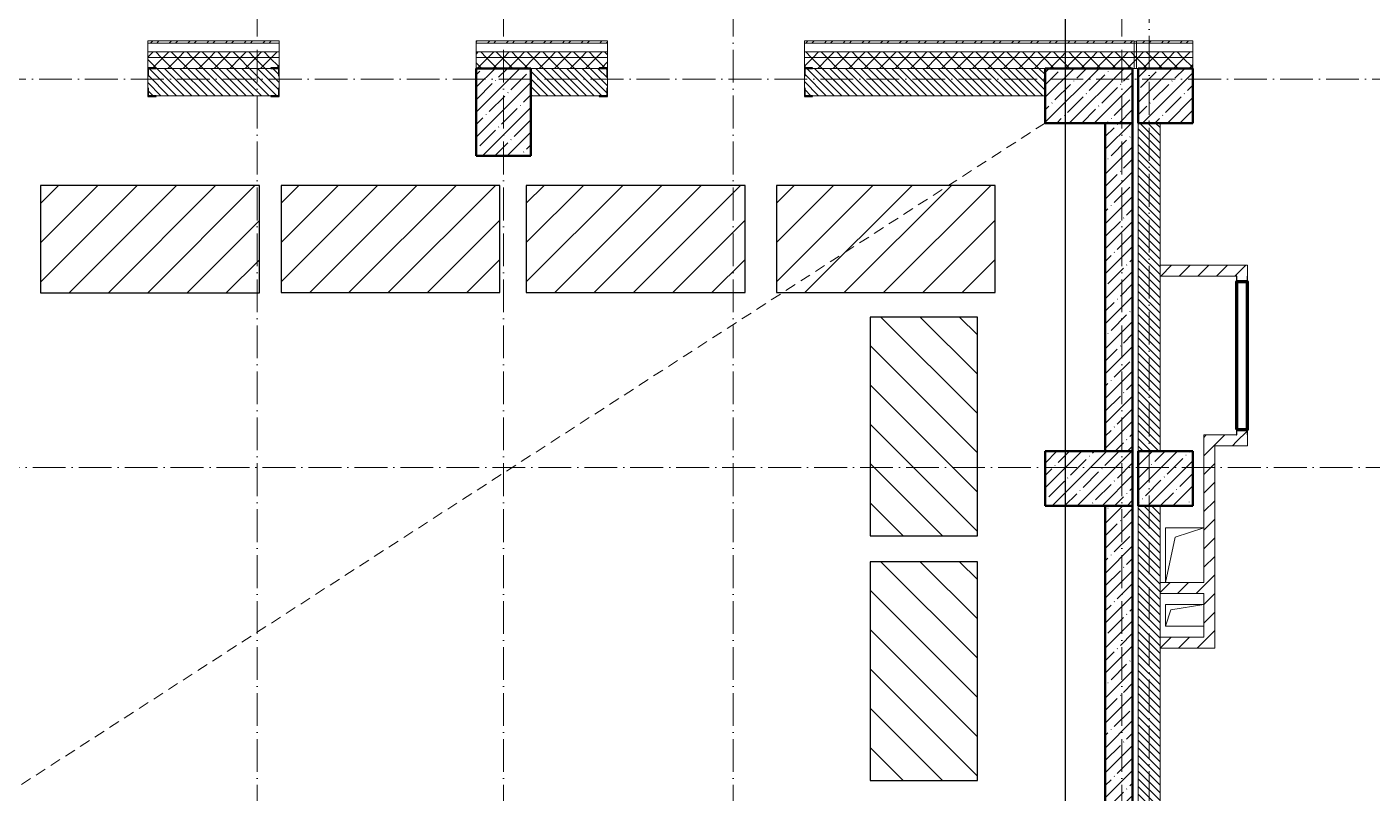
# Model space of a CAD drawing. Header units: millimetres. Extents: x -356862 to 418287, y 0 to 839748.
# Drawn here: x 49003 to 61297, y 538072 to 545076 of the extents above; entities that cross this region are included whole.
import ezdxf

# ---------------------------------------------------------------- set-up
doc = ezdxf.new("R2010")
doc.units = ezdxf.units.MM
doc.linetypes.add('200_ШТРИХ_ш1п0_6_', pattern=[160, 100, -60])
doc.linetypes.add('50_200_ШТРИХ_1Т_ш5_п1_п1_', pattern=[700, 500, -100, 0, -100])
for name, color, linetype, lineweight in [('0) строит. леса', 20, 'Continuous', 30), ('9.7) Заделка 956 шт', 6, 'Continuous', 158), ('A-DETL-____-OTLN-3', 7, '200_ШТРИХ_ш1п0_6_', 9), ('A-FLOR-____-OTLN', 7, 'Continuous', 9), ('A-GENM-____-MCUT', 7, 'Continuous', 25), ('A-GENM-____-OTLN', 7, 'Continuous', 9), ('A-GENM-____-OTLN-1', 7, 'Continuous', 25), ('A-WALL-____-MCUT', 7, 'Continuous', 13), ('A-WALL-____-MCUT-1', 7, 'Continuous', 9), ('A-WALL-____-MCUT-2', 7, 'Continuous', 50), ('A-WALL-____-OTLN', 7, 'Continuous', 9), ('A-WALL-____-PATT-1', 7, 'Continuous', 9), ('A-WALL-FNSH-MCUT-1', 7, 'Continuous', 9), ('S-COLS-____-MCUT', 7, 'Continuous', 50), ('S-COLS-____-OTLN', 7, 'Continuous', 9), ('S-GRID-____-OTLN-1', 7, '50_200_ШТРИХ_1Т_ш5_п1_п1_', 9)]:
    doc.layers.add(name, color=color, linetype=linetype, lineweight=lineweight)
pattern_1 = [(45, (-15591.66, 459015.94), (-70.71068, 70.71068), []), (135, (-15591.66, 459015.94), (-70.71068, -70.71068), [])]
pattern_2 = [(45, (-15591.66, 459015.94), (-114.04925, 114.04925), []), (45, (-15477.61, 459015.94), (-114.04925, 114.04925), [201.612, -40.322, 3.353, -36.97])]
pattern_3 = [(45, (-15591.66, 459015.94), (-85.53659, 85.53659), []), (45, (-15534.64, 459015.94), (-85.53659, 85.53659), [])]
pattern_4 = [(135, (-15591.663, 459015.94), (-35.35534, -35.35534), [])]
pattern_5 = [(45, (-15591.66, 459015.94), (-84.85281, 84.85281), [])]

# ---------------------------------------------------------------- blocks, each defined once
blk = doc.blocks.new('BSC_Колонна _Прямоугольная - 500х800-V80-АР1_План отверстий 2 этажа в осях 1-64_Ю-ЯЯ')
at = {"layer": 'S-COLS-____-OTLN'}
h = blk.add_hatch(dxfattribs=at)
h.set_pattern_fill('FP_93', color=256, style=0, pattern_type=2)
h.set_pattern_definition([(225, (68950, 85281.04), (114.04925, -114.04925), []), (225, (68835.95, 85281.04), (114.04925, -114.04925), [201.613, -40.323, 3.353, -36.97])])
h.paths.add_polyline_path([(250, 400), (-250, 400), (-250, -400), (250, -400)], flags=0)
at = {"layer": 'S-COLS-____-MCUT'}
for p, q in [((250, 400), (-250, 400)), ((-250, 400), (-250, -400)), ((250, -400), (250, 400)), ((-250, -400), (250, -400))]:
    blk.add_line(p, q, dxfattribs=at)
blk = doc.blocks.new('BSC_Колонна _Прямоугольная - 500х800-V81-АР1_План отверстий 2 этажа в осях 1-64_Ю-ЯЯ')
at = {"layer": 'S-COLS-____-OTLN'}
h = blk.add_hatch(dxfattribs=at)
h.set_pattern_fill('FP_94', color=256, style=0, pattern_type=2)
h.set_pattern_definition([(315, (-85431.04, 74300), (114.04925, 114.04925), []), (315, (-85431.04, 74185.95), (114.04925, 114.04925), [201.613, -40.323, 3.353, -36.97])])
h.paths.add_polyline_path([(-250, 400), (-250, -400), (250, -400), (250, 400)], flags=0)
at = {"layer": 'S-COLS-____-MCUT'}
for p, q in [((250, 400), (-250, 400)), ((-250, 400), (-250, -400)), ((250, -400), (250, 400)), ((-250, -400), (250, -400))]:
    blk.add_line(p, q, dxfattribs=at)
blk = doc.blocks.new('BSC_Колонна _Прямоугольная - 500х800-V82-АР1_План отверстий 2 этажа в осях 1-64_Ю-ЯЯ')
at = {"layer": 'S-COLS-____-OTLN'}
h = blk.add_hatch(dxfattribs=at)
h.set_pattern_fill('FP_95', color=256, style=0, pattern_type=2)
h.set_pattern_definition([(315, (-81931.04, 74300), (114.04925, 114.04925), []), (315, (-81931.04, 74185.95), (114.04925, 114.04925), [201.613, -40.323, 3.353, -36.97])])
h.paths.add_polyline_path([(-250, 400), (-250, -400), (250, -400), (250, 400)], flags=0)
at = {"layer": 'S-COLS-____-MCUT'}
for p, q in [((250, 400), (-250, 400)), ((-250, 400), (-250, -400)), ((250, -400), (250, 400)), ((-250, -400), (250, -400))]:
    blk.add_line(p, q, dxfattribs=at)
blk = doc.blocks.new('BSC_Колонна _Прямоугольная - 500х500-V92-АР1_План отверстий 2 этажа в осях 1-64_Ю-ЯЯ')
at = {"layer": 'S-COLS-____-OTLN'}
h = blk.add_hatch(dxfattribs=at)
h.set_pattern_fill('FP_105', color=256, style=0, pattern_type=2)
h.set_pattern_definition([(45, (-75000, -85431.04), (-114.04925, 114.04925), []), (45, (-74885.95, -85431.04), (-114.04925, 114.04925), [201.613, -40.323, 3.353, -36.97])])
h.paths.add_polyline_path([(-250, -250), (250, -250), (250, 250), (-250, 250)], flags=0)
at = {"layer": 'S-COLS-____-MCUT'}
for p, q in [((250, 250), (-250, 250)), ((-250, 250), (-250, -250)), ((250, -250), (250, 250)), ((-250, -250), (250, -250))]:
    blk.add_line(p, q, dxfattribs=at)
blk = doc.blocks.new('Фахверк_СКБ_Уголок - 250_2700-27497298-АР1_План отверстий 2 этажа в осях 1-64_Ю-ЯЯ')
at = {"layer": 'A-GENM-____-MCUT'}
for p, q in [((200, 181), (125, 181)), ((125, 181), (125, 106)), ((131, 106), (131, 175)), ((131, 175), (200, 175)), ((200, 175), (200, 181)), ((125, 106), (131, 106)), ((131, -6), (125, -6)), ((125, -6), (125, -81)), ((125, -81), (200, -81)), ((131, -75), (131, -6)), ((200, -75), (131, -75)), ((200, -81), (200, -75))]:
    blk.add_line(p, q, dxfattribs=at)
blk = doc.blocks.new('AR_Отверстие прямоугольное _в плите_ - AR_Отверстие прямоугольное _в плите_-V179-АР1_План отверстий 2 этажа в осях 1-64_Ю-ЯЯ')
at = {"layer": 'A-GENM-____-OTLN'}
for p, q in [((175, 250), (-175, 250)), ((-175, 250), (-175, -250)), ((-87, 163), (175, 250)), ((-175, -250), (-87, 163))]:
    blk.add_line(p, q, dxfattribs=at)
blk = doc.blocks.new('AR_Отверстие прямоугольное _в плите_ - AR_Отверстие прямоугольное _в плите_-30552592-АР1_План отверстий 2 этажа в осях 1-64_Ю-ЯЯ')
at = {"layer": 'A-GENM-____-OTLN'}
for p, q in [((175, 100), (-175, 100)), ((-175, 100), (-175, -100)), ((-175, -100), (-125, 50)), ((-125, 50), (175, 100)), ((-175, -100), (175, -100))]:
    blk.add_line(p, q, dxfattribs=at)
blk = doc.blocks.new('Стены 2 - Стены 4-31194547-АР1_План отверстий 2 этажа в осях 1-64_Ю-ЯЯ')
at = {"layer": 'A-WALL-____-MCUT'}
for p, q in [((-1799, 41030), (-1799, 41010)), ((-1549, 41030), (-1799, 41030)), ((-1799, 41010), (-1549, 41010)), ((-1549, 41010), (-1549, 41030))]:
    blk.add_line(p, q, dxfattribs=at)
blk = doc.blocks.new('154_Фахверк_СКБ_Швеллер - Тип_100_3960-28318856-АР1_План отверстий 2 этажа в осях 1-64_Ю-ЯЯ')
at = {"layer": 'A-GENM-____-MCUT'}
for p, q in [((175, 50), (125, 50)), ((125, 50), (125, -50)), ((128, 47), (175, 47)), ((128, -47), (128, 47)), ((175, 47), (175, 50)), ((125, -50), (175, -50)), ((175, -47), (128, -47)), ((175, -50), (175, -47))]:
    blk.add_line(p, q, dxfattribs=at)
blk = doc.blocks.new('2этаж')
at = {"layer": 'S-GRID-____-OTLN-1', "color": 251, "ltscale": 0.6, "true_color": 0x636466}
for p, q in [((51108.3, 549908.8), (51108.3, 511907.5)), ((53358.3, 549908.8), (53358.3, 511907.5)), ((55458.3, 549908.8), (55458.3, 498997)), ((59008.3, 549908.8), (59008.3, 498997)), ((59258.3, 549613.9), (59258.3, 499306.9)), ((88482.7, 544597), (-20260.4, 544597)), ((-20260.4, 541047), (88482.7, 541047))]:
    blk.add_line(p, q, dxfattribs=at)

msp = doc.modelspace()

# ---------------------------------------------------------------- hatches: boundary and pattern name
at = {"layer": '0) строит. леса'}
h = msp.add_hatch(dxfattribs=at)
h.set_pattern_fill('ANSI31', color=256, scale=80)
h.set_pattern_definition([(45, (49567.6, 688664.03), (-179.60512, 179.60512), [])])
h.paths.add_polyline_path([(49127.3647, 542645.5283), (51127.3647, 542645.5283), (51127.3647, 543625.5283), (49127.3647, 543625.5283)])
h = msp.add_hatch(dxfattribs=at)
h.set_pattern_fill('ANSI31', color=256, scale=80)
h.set_pattern_definition([(45, (51766.15, 688665.35), (-179.60512, 179.60512), [])])
h.paths.add_polyline_path([(51325.9223, 542646.8506), (53325.9223, 542646.8506), (53325.9223, 543626.8506), (51325.9223, 543626.8506)])
h = msp.add_hatch(dxfattribs=at)
h.set_pattern_fill('ANSI31', color=256, scale=80)
h.set_pattern_definition([(45, (54006, 688665.35), (-179.60512, 179.60512), [])])
h.paths.add_polyline_path([(53565.7829, 542646.8506), (55565.7829, 542646.8506), (55565.7829, 543626.8506), (53565.7829, 543626.8506)])
h = msp.add_hatch(dxfattribs=at)
h.set_pattern_fill('ANSI31', color=256, scale=80)
h.set_pattern_definition([(45, (56292.56, 688665.35), (-179.60512, 179.60512), [])])
h.paths.add_polyline_path([(55852.3277, 542646.8506), (57852.3277, 542646.8506), (57852.3277, 543626.8506), (55852.3277, 543626.8506)])
h = msp.add_hatch(dxfattribs=at)
h.set_pattern_fill('ANSI31', color=256, scale=80, angle=-90)
h.set_pattern_definition([(315, (202727.37, 541982.7), (179.60512, 179.60512), [])])
h.paths.add_polyline_path([(56708.875, 542422.9298), (56708.875, 540422.9298), (57688.875, 540422.9298), (57688.875, 542422.9298)])
h = msp.add_hatch(dxfattribs=at)
h.set_pattern_fill('ANSI31', color=256, scale=80, angle=-90)
h.set_pattern_definition([(315, (202727.37, 539746.5), (179.60512, 179.60512), [])])
h.paths.add_polyline_path([(56708.875, 540186.7271), (56708.875, 538186.7271), (57688.875, 538186.7271), (57688.875, 540186.7271)])
at = {"layer": 'A-WALL-____-PATT-1'}
h = msp.add_hatch(dxfattribs=at)
h.set_pattern_fill('FP_3', color=256, style=0, pattern_type=2)
h.set_pattern_definition(pattern_3)
h.paths.add_polyline_path([(59123.3366, 544926.983), (59123.3366, 544946.983), (56108.3366, 544946.983), (56108.3366, 544926.983), (58628.1836, 544926.983)], flags=0)
h.paths.add_polyline_path([(54308.3366, 544926.983), (54308.3366, 544946.983), (53108.3366, 544946.983), (53108.3366, 544926.983)], flags=0)
h.paths.add_polyline_path([(51308.3366, 544926.983), (51308.3366, 544946.983), (50108.3366, 544946.983), (50108.3366, 544926.983)], flags=0)
h.paths.add_polyline_path([(48308.3366, 544926.983), (48308.3366, 544946.983), (47058.3366, 544946.983), (47058.3366, 544926.983), (48023.1796, 544926.983)], flags=0)
h.paths.add_polyline_path([(45258.3366, 544926.983), (45258.3366, 544946.983), (44058.3366, 544946.983), (44058.3366, 544926.983), (44488.1782, 544926.983)], flags=0)
h.paths.add_polyline_path([(41836.9272, 544926.983), (42258.3366, 544926.983), (42258.3366, 544946.983), (41058.3366, 544946.983), (41058.3366, 544926.983)], flags=0)
h.paths.add_polyline_path([(36258.3366, 544926.983), (36258.3366, 544946.983), (34593.3366, 544946.983), (34593.3366, 544926.983), (35650.6749, 544926.983)], flags=0)
h.paths.add_polyline_path([(39258.3366, 544926.983), (39258.3366, 544946.983), (38058.3366, 544946.983), (38058.3366, 544926.983)], flags=0)
h = msp.add_hatch(dxfattribs=at)
h.set_pattern_fill('FP_3', color=256, style=0, pattern_type=2)
h.set_pattern_definition(pattern_3)
h.paths.add_polyline_path([(71000.6882, 544926.983), (71358.3366, 544926.983), (71358.3366, 544946.983), (70233.3366, 544946.983), (70233.3366, 544926.983)], flags=0)
h.paths.add_polyline_path([(73418.3366, 544926.983), (73418.3366, 544946.983), (73158.3366, 544946.983), (73158.3366, 544926.983)], flags=0)
h.paths.add_polyline_path([(68433.3366, 544926.983), (68433.3366, 544946.983), (67308.3366, 544946.983), (67308.3366, 544926.983), (68349.4372, 544926.983)], flags=0)
h.paths.add_polyline_path([(62658.3366, 544926.983), (62658.3366, 544946.983), (61458.3366, 544946.983), (61458.3366, 544926.983), (62163.1849, 544926.983)], flags=0)
h.paths.add_polyline_path([(59143.3366, 544926.983), (59658.3366, 544926.983), (59658.3366, 544946.983), (59143.3366, 544946.983)], flags=0)
h = msp.add_hatch(dxfattribs=at)
h.set_pattern_fill('FP_1', color=256, style=0, pattern_type=2)
h.set_pattern_definition(pattern_1)
h.paths.add_polyline_path([(85758.3366, 544796.983), (85808.3366, 544796.983), (85808.3366, 544846.983), (78908.3366, 544846.983), (78908.3366, 544796.983), (83373.1929, 544796.983)], flags=0)
h.paths.add_polyline_path([(73651.9392, 544796.983), (74358.3366, 544796.983), (74358.3366, 544846.983), (73158.3366, 544846.983), (73158.3366, 544796.983)], flags=0)
h.paths.add_polyline_path([(76158.3366, 544796.983), (77908.3366, 544796.983), (77908.3366, 544846.983), (76158.3366, 544846.983)], flags=0)
h.paths.add_polyline_path([(71358.3366, 544796.983), (71358.3366, 544846.983), (70233.3366, 544846.983), (70233.3366, 544796.983), (71000.6882, 544796.983)], flags=0)
h.paths.add_polyline_path([(68433.3366, 544796.983), (68433.3366, 544846.983), (67308.3366, 544846.983), (67308.3366, 544796.983), (68349.4372, 544796.983)], flags=0)
h.paths.add_polyline_path([(61458.3366, 544796.983), (62658.3366, 544796.983), (62658.3366, 544846.983), (61458.3366, 544846.983)], flags=0)
h.paths.add_polyline_path([(59658.3366, 544796.983), (59658.3366, 544846.983), (56108.3366, 544846.983), (56108.3366, 544796.983), (58628.1836, 544796.983)], flags=0)
h.paths.add_polyline_path([(54308.3366, 544796.983), (54308.3366, 544846.983), (53108.3366, 544846.983), (53108.3366, 544796.983)], flags=0)
h.paths.add_polyline_path([(51308.3366, 544796.983), (51308.3366, 544846.983), (50108.3366, 544846.983), (50108.3366, 544796.983)], flags=0)
h.paths.add_polyline_path([(48308.3366, 544796.983), (48308.3366, 544846.983), (47058.3366, 544846.983), (47058.3366, 544796.983), (48023.1796, 544796.983)], flags=0)
h.paths.add_polyline_path([(44488.1782, 544796.983), (45258.3366, 544796.983), (45258.3366, 544846.983), (44058.3366, 544846.983), (44058.3366, 544796.983)], flags=0)
h.paths.add_polyline_path([(42258.3366, 544796.983), (42258.3366, 544846.983), (41058.3366, 544846.983), (41058.3366, 544796.983), (41836.9272, 544796.983)], flags=0)
h.paths.add_polyline_path([(39258.3366, 544796.983), (39258.3366, 544846.983), (38058.3366, 544846.983), (38058.3366, 544796.983)], flags=0)
h.paths.add_polyline_path([(35650.6749, 544796.983), (36258.3366, 544796.983), (36258.3366, 544846.983), (34608.3366, 544846.983), (34608.3366, 544796.983), (34766.9245, 544796.983)], flags=0)
h = msp.add_hatch(dxfattribs=at)
h.set_pattern_fill('FP_1', color=256, style=0, pattern_type=2)
h.set_pattern_definition(pattern_1)
h.paths.add_polyline_path([(85658.3366, 544696.983), (85758.3366, 544696.983), (85758.3366, 544796.983), (78908.3366, 544796.983), (78908.3366, 544696.983), (83373.1929, 544696.983)], flags=0)
h.paths.add_polyline_path([(77408.3366, 544696.983), (77908.3366, 544696.983), (77908.3366, 544796.983), (76158.3366, 544796.983), (76158.3366, 544702.983), (76233.3366, 544702.983), (76233.3366, 544696.983), (76303.1902, 544696.983)], flags=0)
h.paths.add_polyline_path([(73651.9392, 544696.983), (74283.3366, 544696.983), (74283.3366, 544702.983), (74358.3366, 544702.983), (74358.3366, 544796.983), (73158.3366, 544796.983), (73158.3366, 544696.983)], flags=0)
h.paths.add_polyline_path([(71000.6882, 544696.983), (71283.3366, 544696.983), (71283.3366, 544702.983), (71358.3366, 544702.983), (71358.3366, 544796.983), (70233.3366, 544796.983), (70233.3366, 544702.983), (70308.3366, 544702.983), (70308.3366, 544696.983)], flags=0)
h.paths.add_polyline_path([(68349.4372, 544696.983), (68358.3366, 544696.983), (68358.3366, 544702.983), (68433.3366, 544702.983), (68433.3366, 544796.983), (67308.3366, 544796.983), (67308.3366, 544696.983), (67808.3366, 544696.983)], flags=0)
h.paths.add_polyline_path([(61908.3366, 544696.983), (62583.3366, 544696.983), (62583.3366, 544702.983), (62658.3366, 544702.983), (62658.3366, 544796.983), (61458.3366, 544796.983), (61458.3366, 544702.983), (61533.3366, 544702.983), (61533.3366, 544696.983)], flags=0)
h.paths.add_polyline_path([(59658.3366, 544696.983), (59658.3366, 544796.983), (56108.3366, 544796.983), (56108.3366, 544702.983), (56183.3366, 544702.983), (56183.3366, 544696.983), (59158.3366, 544696.983)], flags=0)
h.paths.add_polyline_path([(53108.3366, 544696.983), (54233.3366, 544696.983), (54233.3366, 544702.983), (54308.3366, 544702.983), (54308.3366, 544796.983), (53108.3366, 544796.983)], flags=0)
h.paths.add_polyline_path([(50183.3366, 544696.983), (51233.3366, 544696.983), (51233.3366, 544702.983), (51308.3366, 544702.983), (51308.3366, 544796.983), (50108.3366, 544796.983), (50108.3366, 544702.983), (50183.3366, 544702.983)], flags=0)
h.paths.add_polyline_path([(48233.3366, 544696.983), (48233.3366, 544702.983), (48308.3366, 544702.983), (48308.3366, 544796.983), (47058.3366, 544796.983), (47058.3366, 544702.983), (47133.3366, 544702.983), (47133.3366, 544696.983), (48023.1796, 544696.983)], flags=0)
h.paths.add_polyline_path([(45183.3366, 544696.983), (45183.3366, 544702.983), (45258.3366, 544702.983), (45258.3366, 544796.983), (44058.3366, 544796.983), (44058.3366, 544702.983), (44133.3366, 544702.983), (44133.3366, 544696.983), (44488.1782, 544696.983)], flags=0)
h.paths.add_polyline_path([(42183.3366, 544696.983), (42183.3366, 544702.983), (42258.3366, 544702.983), (42258.3366, 544796.983), (41058.3366, 544796.983), (41058.3366, 544702.983), (41133.3366, 544702.983), (41133.3366, 544696.983), (41836.9272, 544696.983)], flags=0)
h.paths.add_polyline_path([(38133.3366, 544696.983), (39183.3366, 544696.983), (39183.3366, 544702.983), (39258.3366, 544702.983), (39258.3366, 544796.983), (38058.3366, 544796.983), (38058.3366, 544702.983), (38133.3366, 544702.983)], flags=0)
h.paths.add_polyline_path([(36183.3366, 544696.983), (36183.3366, 544702.983), (36258.3366, 544702.983), (36258.3366, 544796.983), (34608.3366, 544796.983), (34608.3366, 544696.983), (35650.6749, 544696.983)], flags=0)
h = msp.add_hatch(dxfattribs=at)
h.set_pattern_fill('FP_6', color=256, style=0, pattern_type=2)
h.set_pattern_definition(pattern_4)
h.paths.add_polyline_path([(51233.3366, 544446.983), (51302.3366, 544446.983), (51302.3366, 544515.983), (51308.3366, 544515.983), (51308.3366, 544627.983), (51302.3366, 544627.983), (51302.3366, 544696.983), (50114.3366, 544696.983), (50114.3366, 544627.983), (50108.3366, 544627.983), (50108.3366, 544515.983), (50114.3366, 544515.983), (50114.3366, 544446.983), (50183.3366, 544446.983)], flags=0)
h.paths.add_polyline_path([(48023.1796, 544446.983), (48302.3366, 544446.983), (48302.3366, 544515.983), (48308.3366, 544515.983), (48308.3366, 544627.983), (48302.3366, 544627.983), (48302.3366, 544696.983), (47658.3366, 544696.983), (47658.3366, 544446.983)], flags=0)
h = msp.add_hatch(dxfattribs=at)
h.set_pattern_fill('FP_6', color=256, style=0, pattern_type=2)
h.set_pattern_definition(pattern_4)
h.paths.add_polyline_path([(58308.3366, 544446.983), (58308.3366, 544696.983), (56114.3366, 544696.983), (56114.3366, 544627.983), (56108.3366, 544627.983), (56108.3366, 544515.983), (56114.3366, 544515.983), (56114.3366, 544446.983), (56183.3366, 544446.983)], flags=0)
h.paths.add_polyline_path([(54233.3366, 544446.983), (54302.3366, 544446.983), (54302.3366, 544515.983), (54308.3366, 544515.983), (54308.3366, 544627.983), (54302.3366, 544627.983), (54302.3366, 544696.983), (53608.3366, 544696.983), (53608.3366, 544446.983)], flags=0)
h = msp.add_hatch(dxfattribs=at)
h.set_pattern_fill('FP_13', color=256, style=0, pattern_type=2)
h.set_pattern_definition(pattern_2)
h.paths.add_polyline_path([(59108.3366, 541196.983), (59108.3366, 544196.983), (58858.3366, 544196.983), (58858.3366, 541196.983)], flags=0)
h = msp.add_hatch(dxfattribs=at)
h.set_pattern_fill('FP_6', color=256, style=0, pattern_type=2)
h.set_pattern_definition(pattern_4)
h.paths.add_polyline_path([(59358.3366, 541196.983), (59358.3366, 544196.983), (59158.3366, 544196.983), (59158.3366, 541196.983)], flags=0)
h = msp.add_hatch(dxfattribs=at)
h.set_pattern_fill('FP_4', color=256, style=0, pattern_type=2)
h.set_pattern_definition(pattern_5)
h.paths.add_polyline_path([(60058.3366, 542796.983), (60058.3366, 542896.983), (59358.3366, 542896.983), (59358.3366, 542796.983)], flags=0)
h = msp.add_hatch(dxfattribs=at)
h.set_pattern_fill('FP_4', color=256, style=0, pattern_type=2)
h.set_pattern_definition(pattern_5)
h.paths.add_polyline_path([(60155.3366, 541246.983), (60158.3366, 541246.983), (60158.3366, 541346.983), (60155.3366, 541346.983), (60155.3366, 541393.983), (60061.3366, 541393.483), (60061.3366, 541346.983), (60058.3366, 541346.983), (60058.3366, 541246.983), (60061.3366, 541246.983)], flags=0)
h.paths.add_polyline_path([(60148.8528, 542749.983), (60155.3366, 542749.983), (60155.3366, 542796.983), (60158.3366, 542796.983), (60158.3366, 542896.983), (60058.3366, 542896.983), (60058.3366, 542796.983), (60061.3366, 542796.983), (60061.3366, 542749.983)], flags=0)
h = msp.add_hatch(dxfattribs=at)
h.set_pattern_fill('FP_4', color=256, style=0, pattern_type=2)
h.set_pattern_definition(pattern_5)
h.paths.add_polyline_path([(59858.3366, 539496.983), (59858.3366, 541346.983), (59758.3366, 541346.983), (59758.3366, 539496.983)], flags=0)
h = msp.add_hatch(dxfattribs=at)
h.set_pattern_fill('FP_4', color=256, style=0, pattern_type=2)
h.set_pattern_definition(pattern_5)
h.paths.add_polyline_path([(60058.3366, 541246.983), (60058.3366, 541346.983), (59858.3366, 541346.983), (59858.3366, 541246.983)], flags=0)
h = msp.add_hatch(dxfattribs=at)
h.set_pattern_fill('FP_13', color=256, style=0, pattern_type=2)
h.set_pattern_definition(pattern_2)
h.paths.add_polyline_path([(58858.3366, 534846.983), (59108.3366, 534846.983), (59108.3366, 540696.983), (58858.3366, 540696.983), (58858.3366, 535613.481)], flags=0)
h = msp.add_hatch(dxfattribs=at)
h.set_pattern_fill('FP_6', color=256, style=0, pattern_type=2)
h.set_pattern_definition(pattern_4)
h.paths.add_polyline_path([(59158.3366, 534846.983), (59358.3366, 534846.983), (59358.3366, 540696.983), (59158.3366, 540696.983), (59158.3366, 535613.481)], flags=0)
h = msp.add_hatch(dxfattribs=at)
h.set_pattern_fill('FP_4', color=256, style=0, pattern_type=2)
h.set_pattern_definition(pattern_5)
h.paths.add_polyline_path([(59758.3366, 539896.983), (59758.3366, 539996.983), (59358.3366, 539996.983), (59358.3366, 539896.983)], flags=0)
h = msp.add_hatch(dxfattribs=at)
h.set_pattern_fill('FP_4', color=256, style=0, pattern_type=2)
h.set_pattern_definition(pattern_5)
h.paths.add_polyline_path([(59358.3366, 539396.983), (59858.3366, 539396.983), (59858.3366, 539496.983), (59358.3366, 539496.983)], flags=0)
at = {"layer": 'S-COLS-____-OTLN'}
h = msp.add_hatch(dxfattribs=at)
h.set_pattern_fill('FP_13', color=256, style=0, pattern_type=2)
h.set_pattern_definition(pattern_2)
h.paths.add_polyline_path([(59658.3366, 540696.983), (59658.3366, 541196.983), (59158.3366, 541196.983), (59158.3366, 540696.983)], flags=0)

# ---------------------------------------------------------------- linework, layer by layer
msp.add_lwpolyline([(58491.7644, 514313.3729), (29908.3366, 514313.3729), (29908.3366, 549908.7924), (58491.7644, 549908.7924)], close=True)
at = {"layer": '0) строит. леса'}
for points in [[(49127.3647, 542645.5283), (51127.3647, 542645.5283), (51127.3647, 543625.5283), (49127.3647, 543625.5283)], [(51325.9223, 542646.8506), (53325.9223, 542646.8506), (53325.9223, 543626.8506), (51325.9223, 543626.8506)], [(53565.7829, 542646.8506), (55565.7829, 542646.8506), (55565.7829, 543626.8506), (53565.7829, 543626.8506)], [(55852.3277, 542646.8506), (57852.3277, 542646.8506), (57852.3277, 543626.8506), (55852.3277, 543626.8506)], [(56708.875, 542422.9298), (56708.875, 540422.9298), (57688.875, 540422.9298), (57688.875, 542422.9298)], [(56708.875, 540186.7271), (56708.875, 538186.7271), (57688.875, 538186.7271), (57688.875, 540186.7271)]]:
    msp.add_lwpolyline(points, close=True, dxfattribs=at)
at = {"layer": '9.7) Заделка 956 шт'}
msp.add_lwpolyline([(60058.3366, 541396.983), (60158.3366, 541396.983), (60158.3366, 542746.983), (60058.3366, 542746.983)], close=True, dxfattribs=at)
at = {"layer": 'A-DETL-____-OTLN-3'}
msp.add_line((58308.3366, 544196.983), (35408.3366, 529396.983), dxfattribs=at)
at = {"layer": 'A-FLOR-____-OTLN'}
for p, q in [((59408.3366, 540496.983), (59758.3366, 540496.983)), ((59408.3366, 539996.983), (59408.3366, 540496.983)), ((59408.3366, 539796.983), (59758.3366, 539796.983)), ((59408.3366, 539596.983), (59408.3366, 539796.983)), ((59758.3366, 539596.983), (59408.3366, 539596.983))]:
    msp.add_line(p, q, dxfattribs=at)
at = {"layer": 'A-WALL-____-MCUT'}
for p, q in [((50108.3366, 544926.983), (50108.3366, 544702.983)), ((51308.3366, 544926.983), (50108.3366, 544926.983)), ((50108.3366, 544926.983), (51308.3366, 544926.983)), ((51308.3366, 544702.983), (51308.3366, 544926.983)), ((53108.3366, 544926.983), (53108.3366, 544696.983)), ((54308.3366, 544926.983), (53108.3366, 544926.983)), ((53108.3366, 544926.983), (54308.3366, 544926.983)), ((54308.3366, 544702.983), (54308.3366, 544926.983)), ((56108.3366, 544926.983), (56108.3366, 544702.983)), ((59658.3366, 544926.983), (56108.3366, 544926.983)), ((56108.3366, 544926.983), (59123.3366, 544926.983)), ((59143.3366, 544926.983), (59658.3366, 544926.983)), ((59658.3366, 544696.983), (59658.3366, 544926.983)), ((50108.3366, 544627.983), (50108.3366, 544515.983)), ((50183.3366, 544696.983), (51233.3366, 544696.983)), ((51233.3366, 544696.983), (50183.3366, 544696.983)), ((51308.3366, 544515.983), (51308.3366, 544627.983)), ((53608.3366, 544696.983), (54233.3366, 544696.983)), ((54233.3366, 544696.983), (53608.3366, 544696.983)), ((54308.3366, 544515.983), (54308.3366, 544627.983)), ((56108.3366, 544627.983), (56108.3366, 544515.983)), ((56183.3366, 544696.983), (58308.3366, 544696.983)), ((58308.3366, 544696.983), (56183.3366, 544696.983)), ((59108.3366, 544696.983), (59158.3366, 544696.983)), ((50183.3366, 544446.983), (51233.3366, 544446.983)), ((53608.3366, 544446.983), (54233.3366, 544446.983)), ((56183.3366, 544446.983), (58308.3366, 544446.983)), ((59158.3366, 544196.983), (59158.3366, 541196.983)), ((59358.3366, 541196.983), (59358.3366, 544196.983)), ((59158.3366, 541196.983), (59358.3366, 541196.983)), ((59158.3366, 540696.983), (59158.3366, 534846.983)), ((59358.3366, 540696.983), (59158.3366, 540696.983)), ((59358.3366, 534846.983), (59358.3366, 540696.983))]:
    msp.add_line(p, q, dxfattribs=at)
at = {"layer": 'A-WALL-____-MCUT-1'}
for p, q in [((51308.3366, 544846.983), (50108.3366, 544846.983)), ((51308.3366, 544796.983), (50108.3366, 544796.983)), ((54308.3366, 544846.983), (53108.3366, 544846.983)), ((54308.3366, 544796.983), (53108.3366, 544796.983)), ((59658.3366, 544846.983), (56108.3366, 544846.983)), ((59658.3366, 544796.983), (56108.3366, 544796.983))]:
    msp.add_line(p, q, dxfattribs=at)
at = {"layer": 'A-WALL-____-MCUT-2'}
for p, q in [((58858.3366, 544196.983), (58858.3366, 541196.983)), ((59108.3366, 541196.983), (59108.3366, 544196.983)), ((58858.3366, 540696.983), (58858.3366, 534846.983)), ((59108.3366, 534846.983), (59108.3366, 540696.983))]:
    msp.add_line(p, q, dxfattribs=at)
at = {"layer": 'A-WALL-FNSH-MCUT-1'}
for p, q in [((51308.3366, 544946.983), (50108.3366, 544946.983)), ((50108.3366, 544946.983), (50108.3366, 544926.983)), ((51308.3366, 544926.983), (51308.3366, 544946.983)), ((54308.3366, 544946.983), (53108.3366, 544946.983)), ((53108.3366, 544946.983), (53108.3366, 544926.983)), ((54308.3366, 544926.983), (54308.3366, 544946.983)), ((59123.3366, 544946.983), (56108.3366, 544946.983)), ((56108.3366, 544946.983), (56108.3366, 544926.983)), ((59123.3366, 544926.983), (59123.3366, 544946.983)), ((59658.3366, 544946.983), (59143.3366, 544946.983)), ((59143.3366, 544946.983), (59143.3366, 544926.983)), ((59658.3366, 544926.983), (59658.3366, 544946.983)), ((60158.3366, 542896.983), (59358.3366, 542896.983)), ((60158.3366, 542796.983), (60158.3366, 542896.983)), ((59358.3366, 542796.983), (60058.3366, 542796.983)), ((59758.3366, 541346.983), (59758.3366, 539996.983)), ((60058.3366, 541346.983), (59758.3366, 541346.983)), ((60158.3366, 541246.983), (60158.3366, 541346.983)), ((59858.3366, 539396.983), (59858.3366, 541246.983)), ((59858.3366, 541246.983), (60158.3366, 541246.983)), ((59758.3366, 539996.983), (59358.3366, 539996.983)), ((59358.3366, 539896.983), (59758.3366, 539896.983)), ((59758.3366, 539896.983), (59758.3366, 539496.983)), ((59758.3366, 539496.983), (59358.3366, 539496.983)), ((59358.3366, 539396.983), (59858.3366, 539396.983))]:
    msp.add_line(p, q, dxfattribs=at)
at = {"layer": 'S-COLS-____-MCUT'}
for p, q in [((59658.3366, 541196.983), (59158.3366, 541196.983)), ((59158.3366, 541196.983), (59158.3366, 540696.983)), ((59658.3366, 540696.983), (59658.3366, 541196.983)), ((59158.3366, 540696.983), (59658.3366, 540696.983))]:
    msp.add_line(p, q, dxfattribs=at)
at = {"layer": 'S-GRID-____-OTLN-1', "color": 251, "ltscale": 0.6, "true_color": 0x636466}
for p, q in [((51108.3366, 549908.7924), (51108.3366, 511907.5288)), ((51108.3366, 549908.7924), (51108.3366, 511907.5288)), ((53358.3366, 549908.7924), (53358.3366, 511907.5288)), ((53358.3366, 549908.7924), (53358.3366, 511907.5288)), ((55458.3366, 549908.7924), (55458.3366, 498996.983)), ((55458.3366, 549908.7924), (55458.3366, 498996.983)), ((59008.3366, 549908.7924), (59008.3366, 498996.983)), ((59008.3366, 549908.7924), (59008.3366, 498996.983)), ((59258.3366, 549613.9458), (59258.3366, 499306.9404)), ((59258.3366, 549613.9458), (59258.3366, 499306.9404)), ((88482.7432, 544596.983), (-20260.4336, 544596.983)), ((88482.7432, 544596.983), (-20260.4336, 544596.983)), ((-20260.4336, 541046.983), (88482.7432, 541046.983)), ((-20260.4336, 541046.983), (88482.7432, 541046.983))]:
    msp.add_line(p, q, dxfattribs=at)

# ---------------------------------------------------------------- block references
at = {"color": 18, "true_color": 0x000000}
msp.add_blockref('2этаж', (0, 0), dxfattribs=at)
at = {"layer": 'A-GENM-____-OTLN'}
for name, p in [('AR_Отверстие прямоугольное _в плите_ - AR_Отверстие прямоугольное _в плите_-V179-АР1_План отверстий 2 этажа в осях 1-64_Ю-ЯЯ', (59583.3366, 540246.983)), ('AR_Отверстие прямоугольное _в плите_ - AR_Отверстие прямоугольное _в плите_-30552592-АР1_План отверстий 2 этажа в осях 1-64_Ю-ЯЯ', (59583.3366, 539696.983))]:
    msp.add_blockref(name, p, dxfattribs=at)
at = {"layer": 'A-GENM-____-OTLN-1'}
for p in [(49983.3366, 544521.983), (55983.3366, 544521.983)]:
    msp.add_blockref('Фахверк_СКБ_Уголок - 250_2700-27497298-АР1_План отверстий 2 этажа в осях 1-64_Ю-ЯЯ', p, dxfattribs=at)
for name, p, rotation in [('Фахверк_СКБ_Уголок - 250_2700-27497298-АР1_План отверстий 2 этажа в осях 1-64_Ю-ЯЯ', (51433.3366, 544621.983), 180), ('Фахверк_СКБ_Уголок - 250_2700-27497298-АР1_План отверстий 2 этажа в осях 1-64_Ю-ЯЯ', (54433.3366, 544621.983), 180), ('154_Фахверк_СКБ_Швеллер - Тип_100_3960-28318856-АР1_План отверстий 2 этажа в осях 1-64_Ю-ЯЯ', (60108.3366, 542621.983), 90), ('154_Фахверк_СКБ_Швеллер - Тип_100_3960-28318856-АР1_План отверстий 2 этажа в осях 1-64_Ю-ЯЯ', (60108.3366, 541521.983), 270)]:
    msp.add_blockref(name, p, dxfattribs=dict(at, rotation=rotation))
at = {"layer": 'A-WALL-____-OTLN', "rotation": 89.9999999999999}
msp.add_blockref('Стены 2 - Стены 4-31194547-АР1_План отверстий 2 этажа в осях 1-64_Ю-ЯЯ', (100153.5786, 546495.4947), dxfattribs=at)
at = {"layer": 'S-COLS-____-OTLN'}
for name, p, rotation in [('BSC_Колонна _Прямоугольная - 500х800-V80-АР1_План отверстий 2 этажа в осях 1-64_Ю-ЯЯ', (53358.3366, 544296.983), 180), ('BSC_Колонна _Прямоугольная - 500х800-V81-АР1_План отверстий 2 этажа в осях 1-64_Ю-ЯЯ', (58708.3366, 544446.983), 89.9999999999999), ('BSC_Колонна _Прямоугольная - 500х800-V82-АР1_План отверстий 2 этажа в осях 1-64_Ю-ЯЯ', (58708.3366, 540946.983), 89.9999999999999)]:
    msp.add_blockref(name, p, dxfattribs=dict(at, rotation=rotation))
msp.add_blockref('BSC_Колонна _Прямоугольная - 500х500-V92-АР1_План отверстий 2 этажа в осях 1-64_Ю-ЯЯ', (59408.3366, 544446.983), dxfattribs=at)

doc.saveas('drawing.dxf')
